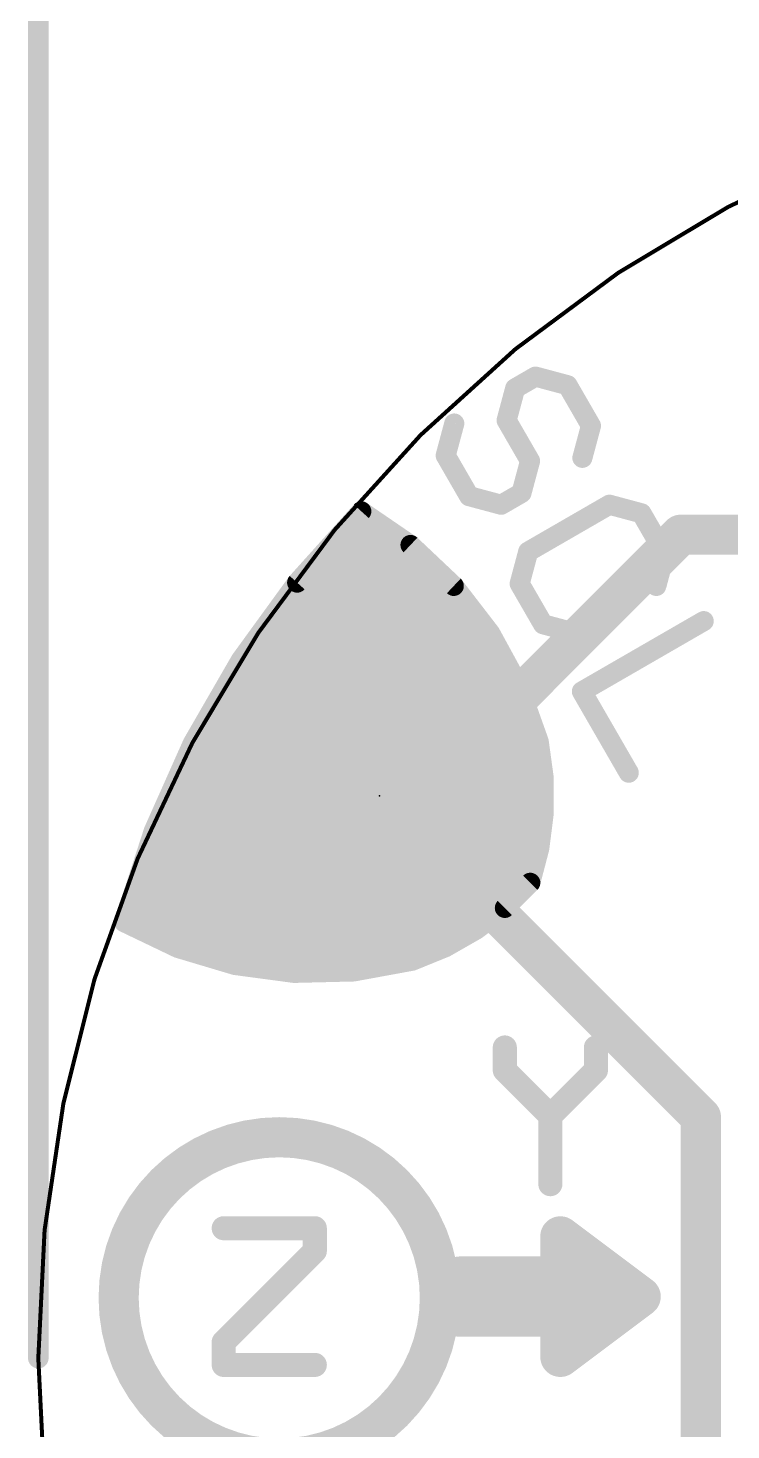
# Model space of a CAD drawing. Extents: x -8.3 to 21.3, y -11.9 to 13.9.
# Drawn here: x -8.32 to -3.87, y -0.45 to 8.41 of the extents above; entities that cross this region are included whole.
import ezdxf

# ---------------------------------------------------------------- set-up
doc = ezdxf.new("R2010")
doc.units = 0
for name, color, linetype in [('1', 12, 'CONTINUOUS'), ('16', 132, 'CONTINUOUS'), ('17', 110, 'CONTINUOUS'), ('20', 53, 'CONTINUOUS'), ('21', 40, 'CONTINUOUS'), ('23', 53, 'CONTINUOUS'), ('47', 253, 'CONTINUOUS')]:
    doc.layers.add(name, color=color, linetype=linetype)

# ---------------------------------------------------------------- blocks, each defined once
blk = doc.blocks.new('ROUNDP')
at = {"const_width": 0.5}
blk.add_lwpolyline([(0, -0.25, 1), (0, 0.25, 1), (0, -0.25)], format="xyb", dxfattribs=at)

msp = doc.modelspace()

# ---------------------------------------------------------------- linework, layer by layer
at = {"layer": '1'}
for points, const_width in [([(-6.212, 5.355), (-6.6179, 4.9042)], 0.127), ([(-5.9009, 5.1422), (-6.212, 5.355)], 0.127), ([(-6.231, 5.334), (-6.1813, 5.334)], 0.127), ([(-6.3453, 5.207), (-5.9957, 5.207)], 0.127), ([(-6.4597, 5.08), (-5.8351, 5.08)], 0.127), ([(-5.627, 4.8833), (-5.9009, 5.1422)], 0.127), ([(-6.6179, 4.9042), (-6.9745, 4.4134)], 0.127), ([(-6.574, 4.953), (-5.7007, 4.953)], 0.127), ([(-6.6748, 4.826), (-5.5828, 4.826)], 0.127), ([(-5.3969, 4.5847), (-5.627, 4.8833)], 0.127), ([(-6.767, 4.699), (-5.485, 4.699)], 0.127), ([(-6.8593, 4.572), (-5.3899, 4.572)], 0.127), ([(-5.2163, 4.2539), (-5.3969, 4.5847)], 0.127), ([(-6.9745, 4.4134), (-7.2778, 3.8881)], 0.127), ([(-6.9516, 4.445), (-5.3206, 4.445)], 0.127), ([(-7.0296, 4.318), (-5.2513, 4.318)], 0.127), ([(-5.0898, 3.8988), (-5.2163, 4.2539)], 0.127), ([(-7.1029, 4.191), (-5.1939, 4.191)], 0.127), ([(-7.1763, 4.064), (-5.1487, 4.064)], 0.127), ([(-7.2496, 3.937), (-5.1034, 3.937)], 0.127), ([(-7.2778, 3.8881), (-7.5246, 3.3339)], 0.127), ([(-5.059, 3.6749), (-5.0898, 3.8988)], 0.127), ([(-7.3126, 3.81), (-5.0776, 3.81)], 0.127), ([(-7.3691, 3.683), (-5.0602, 3.683)], 0.127), ([(-5.0578, 3.4489), (-5.059, 3.6749)], 0.127), ([(-4.064, 1.524), (-6.096, 3.556)], 0.254), ([(-7.4257, 3.556), (-5.0584, 3.556)], 0.127), ([(-7.4822, 3.429), (-5.0603, 3.429)], 0.127), ([(-5.0861, 3.2246), (-5.0578, 3.4489)], 0.127), ([(-7.5246, 3.3339), (-7.712, 2.757)], 0.127), ([(-7.5349, 3.302), (-5.0763, 3.302)], 0.127), ([(-5.1434, 3.006), (-5.0861, 3.2246)], 0.127), ([(-7.5762, 3.175), (-5.0991, 3.175)], 0.127), ([(-7.6175, 3.048), (-5.1324, 3.048)], 0.127), ([(-5.3041, 2.8471), (-5.1434, 3.006)], 0.127), ([(-7.6587, 2.921), (-5.2293, 2.921)], 0.127), ([(-7.7, 2.794), (-5.374, 2.794)], 0.127), ([(-5.4841, 2.7105), (-5.3041, 2.8471)], 0.127), ([(-7.712, 2.757), (-7.3722, 2.594)], 0.127), ([(-5.6805, 2.5985), (-5.4841, 2.7105)], 0.127), ([(-7.5244, 2.667), (-5.5604, 2.667)], 0.127), ([(-5.8898, 2.5132), (-5.6805, 2.5985)], 0.127), ([(-7.3722, 2.594), (-7.011, 2.4862)], 0.127), ([(-7.1913, 2.54), (-5.824, 2.54)], 0.127), ([(-6.2605, 2.4453), (-5.8898, 2.5132)], 0.127), ([(-7.011, 2.4862), (-6.6374, 2.4362)], 0.127), ([(-6.6374, 2.4362), (-6.2605, 2.4453)], 0.127), ([(-4.064, 1.524), (-4.064, -1.016)], 0.254)]:
    msp.add_lwpolyline(points, dxfattribs=dict(at, const_width=const_width))
for points, const_width in [([(-6.1941, 5.3812, 1), (-6.23, 5.3288)], 0.0635), ([(-6.1884, 5.3338, 1), (-6.2356, 5.3763)], 0.0635), ([(-6.231, 5.3658, 1), (-6.231, 5.3023)], 0.0635), ([(-6.1813, 5.3023, 1), (-6.1813, 5.3658)], 0.0635), ([(-6.3453, 5.2387, 1), (-6.3453, 5.1753)], 0.0635), ([(-5.9957, 5.1753, 1), (-5.9957, 5.2387)], 0.0635), ([(-6.4597, 5.1117, 1), (-6.4597, 5.0483)], 0.0635), ([(-5.8791, 5.1653, 1), (-5.9227, 5.1191)], 0.0635), ([(-5.9189, 5.116, 1), (-5.883, 5.1684)], 0.0635), ([(-5.8351, 5.0483, 1), (-5.8351, 5.1117)], 0.0635), ([(-6.5923, 4.8856, 1), (-6.6436, 4.9229)], 0.0635), ([(-6.574, 4.9848, 1), (-6.574, 4.9213)], 0.0635), ([(-5.7007, 4.9213, 1), (-5.7007, 4.9848)], 0.0635), ([(-6.6748, 4.8578, 1), (-6.6748, 4.7943)], 0.0635), ([(-6.6415, 4.9255, 1), (-6.5943, 4.883)], 0.0635), ([(-5.6018, 4.9027, 1), (-5.6521, 4.8639)], 0.0635), ([(-5.6488, 4.8602, 1), (-5.6052, 4.9064)], 0.0635), ([(-5.5828, 4.7943, 1), (-5.5828, 4.8578)], 0.0635), ([(-6.767, 4.7307, 1), (-6.767, 4.6673)], 0.0635), ([(-5.485, 4.6673, 1), (-5.485, 4.7307)], 0.0635), ([(-6.8593, 4.6037, 1), (-6.8593, 4.5403)], 0.0635), ([(-5.369, 4.5999, 1), (-5.4248, 4.5695)], 0.0635), ([(-5.422, 4.5654, 1), (-5.3717, 4.6041)], 0.0635), ([(-5.3899, 4.5403, 1), (-5.3899, 4.6037)], 0.0635), ([(-7.0002, 4.4321, 1), (-6.9488, 4.3948)], 0.0635), ([(-6.947, 4.3976, 1), (-7.002, 4.4293)], 0.0635), ([(-6.9516, 4.4768, 1), (-6.9516, 4.4133)], 0.0635), ([(-5.3206, 4.4133, 1), (-5.3206, 4.4768)], 0.0635), ([(-7.0296, 4.3498, 1), (-7.0296, 4.2863)], 0.0635), ([(-5.2513, 4.2863, 1), (-5.2513, 4.3498)], 0.0635), ([(-5.1864, 4.2645, 1), (-5.2463, 4.2432)], 0.0635), ([(-5.2442, 4.2387, 1), (-5.1885, 4.2691)], 0.0635), ([(-7.1029, 4.2227, 1), (-7.1029, 4.1593)], 0.0635), ([(-5.1939, 4.1593, 1), (-5.1939, 4.2227)], 0.0635), ([(-7.1763, 4.0957, 1), (-7.1763, 4.0323)], 0.0635), ([(-5.1487, 4.0323, 1), (-5.1487, 4.0957)], 0.0635), ([(-7.2496, 3.9688, 1), (-7.2496, 3.9053)], 0.0635), ([(-5.1034, 3.9053, 1), (-5.1034, 3.9688)], 0.0635), ([(-7.3053, 3.904, 1), (-7.2503, 3.8722)], 0.0635), ([(-7.2488, 3.8752, 1), (-7.3068, 3.901)], 0.0635), ([(-5.0583, 3.9031, 1), (-5.1212, 3.8945)], 0.0635), ([(-5.1197, 3.8882, 1), (-5.0599, 3.9095)], 0.0635), ([(-7.3126, 3.8418, 1), (-7.3126, 3.7782)], 0.0635), ([(-5.0776, 3.7782, 1), (-5.0776, 3.8418)], 0.0635), ([(-7.3691, 3.7148, 1), (-7.3691, 3.6513)], 0.0635), ([(-5.0273, 3.6751, 1), (-5.0908, 3.6747)], 0.0635), ([(-5.0602, 3.6513, 1), (-5.0602, 3.7148)], 0.0635), ([(-6.0511, 3.6009, 1), (-6.1409, 3.5111)], 0.127), ([(-5.0905, 3.6706, 1), (-5.0276, 3.6792)], 0.0635), ([(-7.4257, 3.5878, 1), (-7.4257, 3.5242)], 0.0635), ([(-5.0584, 3.5242, 1), (-5.0584, 3.5878)], 0.0635), ([(-7.4822, 3.4608, 1), (-7.4822, 3.3973)], 0.0635), ([(-5.0896, 3.4487, 1), (-5.0261, 3.4491)], 0.0635), ([(-5.0263, 3.4449, 1), (-5.0893, 3.4529)], 0.0635), ([(-5.0603, 3.3973, 1), (-5.0603, 3.4608)], 0.0635), ([(-7.5536, 3.3468, 1), (-7.4956, 3.321)], 0.0635), ([(-7.4944, 3.3241, 1), (-7.5548, 3.3437)], 0.0635), ([(-7.5349, 3.3338, 1), (-7.5349, 3.2702)], 0.0635), ([(-5.0554, 3.2166, 1), (-5.1168, 3.2327)], 0.0635), ([(-5.0763, 3.2702, 1), (-5.0763, 3.3338)], 0.0635), ([(-7.5762, 3.2068, 1), (-7.5762, 3.1433)], 0.0635), ([(-5.1176, 3.2286, 1), (-5.0546, 3.2207)], 0.0635), ([(-5.0991, 3.1433, 1), (-5.0991, 3.2068)], 0.0635), ([(-7.6175, 3.0798, 1), (-7.6175, 3.0162)], 0.0635), ([(-5.1324, 3.0162, 1), (-5.1324, 3.0798)], 0.0635), ([(-5.1741, 3.014, 1), (-5.1127, 2.998)], 0.0635), ([(-5.121, 2.9834, 1), (-5.1657, 3.0286)], 0.0635), ([(-7.6587, 2.9528, 1), (-7.6587, 2.8893)], 0.0635), ([(-5.2293, 2.8893, 1), (-5.2293, 2.9528)], 0.0635), ([(-7.7, 2.8258, 1), (-7.7, 2.7622)], 0.0635), ([(-5.374, 2.7622, 1), (-5.374, 2.8258)], 0.0635), ([(-5.3264, 2.8696, 1), (-5.2817, 2.8245)], 0.0635), ([(-5.2849, 2.8218, 1), (-5.3233, 2.8724)], 0.0635), ([(-7.6983, 2.7856, 1), (-7.7258, 2.7283)], 0.0635), ([(-7.7422, 2.7668, 1), (-7.6818, 2.7471)], 0.0635), ([(-5.5033, 2.7358, 1), (-5.4649, 2.6852)], 0.0635), ([(-5.4684, 2.6829, 1), (-5.4999, 2.738)], 0.0635), ([(-7.5244, 2.6988, 1), (-7.5244, 2.6353)], 0.0635), ([(-5.6685, 2.5691, 1), (-5.6925, 2.6279)], 0.0635), ([(-5.5604, 2.6353, 1), (-5.5604, 2.6988)], 0.0635), ([(-7.3631, 2.6244, 1), (-7.3812, 2.5636)], 0.0635), ([(-7.3859, 2.5653, 1), (-7.3584, 2.6226)], 0.0635), ([(-7.1913, 2.5718, 1), (-7.1913, 2.5082)], 0.0635), ([(-5.9018, 2.5426, 1), (-5.8778, 2.4838)], 0.0635), ([(-5.8841, 2.4819, 1), (-5.8955, 2.5444)], 0.0635), ([(-5.824, 2.5082, 1), (-5.824, 2.5718)], 0.0635), ([(-5.6962, 2.6261, 1), (-5.6648, 2.5709)], 0.0635), ([(-7.0068, 2.5176, 1), (-7.0152, 2.4547)], 0.0635), ([(-7.02, 2.4557, 1), (-7.0019, 2.5166)], 0.0635), ([(-6.6381, 2.4679, 1), (-6.6366, 2.4044)], 0.0635), ([(-6.6416, 2.4047, 1), (-6.6332, 2.4677)], 0.0635), ([(-6.2663, 2.4765, 1), (-6.2548, 2.414)], 0.0635), ([(-6.2598, 2.4135, 1), (-6.2613, 2.477)], 0.0635), ([(-4.0005, 1.524, 1), (-4.1275, 1.524)], 0.127), ([(-4.1089, 1.4791, 1), (-4.0191, 1.5689)], 0.127)]:
    msp.add_lwpolyline(points, format="xyb", dxfattribs=dict(at, const_width=const_width))
at = {"layer": '16'}
for points, const_width in [([(-6.212, 5.355), (-6.6179, 4.9042)], 0.127), ([(-5.9009, 5.1422), (-6.212, 5.355)], 0.127), ([(-6.231, 5.334), (-6.1813, 5.334)], 0.127), ([(-4.191, 5.207), (-5.842, 3.556)], 0.254), ([(4.445, 5.207), (-4.191, 5.207)], 0.254), ([(-6.3453, 5.207), (-5.9957, 5.207)], 0.127), ([(-6.4597, 5.08), (-5.8351, 5.08)], 0.127), ([(-5.627, 4.8833), (-5.9009, 5.1422)], 0.127), ([(-6.6179, 4.9042), (-6.9745, 4.4134)], 0.127), ([(-6.574, 4.953), (-5.7007, 4.953)], 0.127), ([(-6.6748, 4.826), (-5.5828, 4.826)], 0.127), ([(-5.3969, 4.5847), (-5.627, 4.8833)], 0.127), ([(-6.767, 4.699), (-5.485, 4.699)], 0.127), ([(-6.8593, 4.572), (-5.3899, 4.572)], 0.127), ([(-5.2163, 4.2539), (-5.3969, 4.5847)], 0.127), ([(-6.9745, 4.4134), (-7.2778, 3.8881)], 0.127), ([(-6.9516, 4.445), (-5.3206, 4.445)], 0.127), ([(-7.0296, 4.318), (-5.2513, 4.318)], 0.127), ([(-5.0898, 3.8988), (-5.2163, 4.2539)], 0.127), ([(-7.1029, 4.191), (-5.1939, 4.191)], 0.127), ([(-7.1763, 4.064), (-5.1487, 4.064)], 0.127), ([(-7.2496, 3.937), (-5.1034, 3.937)], 0.127), ([(-7.2778, 3.8881), (-7.5246, 3.3339)], 0.127), ([(-5.059, 3.6749), (-5.0898, 3.8988)], 0.127), ([(-7.3126, 3.81), (-5.0776, 3.81)], 0.127), ([(-7.3691, 3.683), (-5.0602, 3.683)], 0.127), ([(-5.0578, 3.4489), (-5.059, 3.6749)], 0.127), ([(-5.842, 3.556), (-6.096, 3.556)], 0.254), ([(-7.4257, 3.556), (-5.0584, 3.556)], 0.127), ([(-7.4822, 3.429), (-5.0603, 3.429)], 0.127), ([(-5.0861, 3.2246), (-5.0578, 3.4489)], 0.127), ([(-7.5246, 3.3339), (-7.712, 2.757)], 0.127), ([(-7.5349, 3.302), (-5.0763, 3.302)], 0.127), ([(-5.1434, 3.006), (-5.0861, 3.2246)], 0.127), ([(-7.5762, 3.175), (-5.0991, 3.175)], 0.127), ([(-7.6175, 3.048), (-5.1324, 3.048)], 0.127), ([(-5.3041, 2.8471), (-5.1434, 3.006)], 0.127), ([(-7.6587, 2.921), (-5.2293, 2.921)], 0.127), ([(-7.7, 2.794), (-5.374, 2.794)], 0.127), ([(-5.4841, 2.7105), (-5.3041, 2.8471)], 0.127), ([(-7.712, 2.757), (-7.3722, 2.594)], 0.127), ([(-5.6805, 2.5985), (-5.4841, 2.7105)], 0.127), ([(-7.5244, 2.667), (-5.5604, 2.667)], 0.127), ([(-5.8898, 2.5132), (-5.6805, 2.5985)], 0.127), ([(-7.3722, 2.594), (-7.011, 2.4862)], 0.127), ([(-7.1913, 2.54), (-5.824, 2.54)], 0.127), ([(-6.2605, 2.4453), (-5.8898, 2.5132)], 0.127), ([(-7.011, 2.4862), (-6.6374, 2.4362)], 0.127), ([(-6.6374, 2.4362), (-6.2605, 2.4453)], 0.127)]:
    msp.add_lwpolyline(points, dxfattribs=dict(at, const_width=const_width))
for points, const_width in [([(-6.1941, 5.3812, 1), (-6.23, 5.3288)], 0.0635), ([(-6.1884, 5.3338, 1), (-6.2356, 5.3763)], 0.0635), ([(-6.231, 5.3658, 1), (-6.231, 5.3023)], 0.0635), ([(-6.1813, 5.3023, 1), (-6.1813, 5.3658)], 0.0635), ([(-4.191, 5.2705, 1), (-4.191, 5.1435)], 0.127), ([(-4.1461, 5.1621, 1), (-4.2359, 5.2519)], 0.127), ([(-6.3453, 5.2387, 1), (-6.3453, 5.1753)], 0.0635), ([(-5.9957, 5.1753, 1), (-5.9957, 5.2387)], 0.0635), ([(-6.4597, 5.1117, 1), (-6.4597, 5.0483)], 0.0635), ([(-5.8791, 5.1653, 1), (-5.9227, 5.1191)], 0.0635), ([(-5.9189, 5.116, 1), (-5.883, 5.1684)], 0.0635), ([(-5.8351, 5.0483, 1), (-5.8351, 5.1117)], 0.0635), ([(-6.5923, 4.8856, 1), (-6.6436, 4.9229)], 0.0635), ([(-6.574, 4.9848, 1), (-6.574, 4.9213)], 0.0635), ([(-5.7007, 4.9213, 1), (-5.7007, 4.9848)], 0.0635), ([(-6.6748, 4.8578, 1), (-6.6748, 4.7943)], 0.0635), ([(-6.6415, 4.9255, 1), (-6.5943, 4.883)], 0.0635), ([(-5.6018, 4.9027, 1), (-5.6521, 4.8639)], 0.0635), ([(-5.6488, 4.8602, 1), (-5.6052, 4.9064)], 0.0635), ([(-5.5828, 4.7943, 1), (-5.5828, 4.8578)], 0.0635), ([(-6.767, 4.7307, 1), (-6.767, 4.6673)], 0.0635), ([(-5.485, 4.6673, 1), (-5.485, 4.7307)], 0.0635), ([(-6.8593, 4.6037, 1), (-6.8593, 4.5403)], 0.0635), ([(-5.369, 4.5999, 1), (-5.4248, 4.5695)], 0.0635), ([(-5.422, 4.5654, 1), (-5.3717, 4.6041)], 0.0635), ([(-5.3899, 4.5403, 1), (-5.3899, 4.6037)], 0.0635), ([(-7.0002, 4.4321, 1), (-6.9488, 4.3948)], 0.0635), ([(-6.947, 4.3976, 1), (-7.002, 4.4293)], 0.0635), ([(-6.9516, 4.4768, 1), (-6.9516, 4.4133)], 0.0635), ([(-5.3206, 4.4133, 1), (-5.3206, 4.4768)], 0.0635), ([(-7.0296, 4.3498, 1), (-7.0296, 4.2863)], 0.0635), ([(-5.2513, 4.2863, 1), (-5.2513, 4.3498)], 0.0635), ([(-5.1864, 4.2645, 1), (-5.2463, 4.2432)], 0.0635), ([(-5.2442, 4.2387, 1), (-5.1885, 4.2691)], 0.0635), ([(-7.1029, 4.2227, 1), (-7.1029, 4.1593)], 0.0635), ([(-5.1939, 4.1593, 1), (-5.1939, 4.2227)], 0.0635), ([(-7.1763, 4.0957, 1), (-7.1763, 4.0323)], 0.0635), ([(-5.1487, 4.0323, 1), (-5.1487, 4.0957)], 0.0635), ([(-7.2496, 3.9688, 1), (-7.2496, 3.9053)], 0.0635), ([(-5.1034, 3.9053, 1), (-5.1034, 3.9688)], 0.0635), ([(-7.3053, 3.904, 1), (-7.2503, 3.8722)], 0.0635), ([(-7.2488, 3.8752, 1), (-7.3068, 3.901)], 0.0635), ([(-5.0583, 3.9031, 1), (-5.1212, 3.8945)], 0.0635), ([(-5.1197, 3.8882, 1), (-5.0599, 3.9095)], 0.0635), ([(-7.3126, 3.8418, 1), (-7.3126, 3.7782)], 0.0635), ([(-5.0776, 3.7782, 1), (-5.0776, 3.8418)], 0.0635), ([(-7.3691, 3.7148, 1), (-7.3691, 3.6513)], 0.0635), ([(-5.0273, 3.6751, 1), (-5.0908, 3.6747)], 0.0635), ([(-5.0602, 3.6513, 1), (-5.0602, 3.7148)], 0.0635), ([(-6.096, 3.6195, 1), (-6.096, 3.4925)], 0.127), ([(-5.8869, 3.6009, 1), (-5.7971, 3.5111)], 0.127), ([(-5.842, 3.4925, 1), (-5.842, 3.6195)], 0.127), ([(-5.0905, 3.6706, 1), (-5.0276, 3.6792)], 0.0635), ([(-7.4257, 3.5878, 1), (-7.4257, 3.5242)], 0.0635), ([(-5.0584, 3.5242, 1), (-5.0584, 3.5878)], 0.0635), ([(-7.4822, 3.4608, 1), (-7.4822, 3.3973)], 0.0635), ([(-5.0896, 3.4487, 1), (-5.0261, 3.4491)], 0.0635), ([(-5.0263, 3.4449, 1), (-5.0893, 3.4529)], 0.0635), ([(-5.0603, 3.3973, 1), (-5.0603, 3.4608)], 0.0635), ([(-7.5536, 3.3468, 1), (-7.4956, 3.321)], 0.0635), ([(-7.4944, 3.3241, 1), (-7.5548, 3.3437)], 0.0635), ([(-7.5349, 3.3338, 1), (-7.5349, 3.2702)], 0.0635), ([(-5.0554, 3.2166, 1), (-5.1168, 3.2327)], 0.0635), ([(-5.0763, 3.2702, 1), (-5.0763, 3.3338)], 0.0635), ([(-7.5762, 3.2068, 1), (-7.5762, 3.1433)], 0.0635), ([(-5.1176, 3.2286, 1), (-5.0546, 3.2207)], 0.0635), ([(-5.0991, 3.1433, 1), (-5.0991, 3.2068)], 0.0635), ([(-7.6175, 3.0798, 1), (-7.6175, 3.0162)], 0.0635), ([(-5.1324, 3.0162, 1), (-5.1324, 3.0798)], 0.0635), ([(-5.1741, 3.014, 1), (-5.1127, 2.998)], 0.0635), ([(-5.121, 2.9834, 1), (-5.1657, 3.0286)], 0.0635), ([(-7.6587, 2.9528, 1), (-7.6587, 2.8893)], 0.0635), ([(-5.2293, 2.8893, 1), (-5.2293, 2.9528)], 0.0635), ([(-7.7, 2.8258, 1), (-7.7, 2.7622)], 0.0635), ([(-5.374, 2.7622, 1), (-5.374, 2.8258)], 0.0635), ([(-5.3264, 2.8696, 1), (-5.2817, 2.8245)], 0.0635), ([(-5.2849, 2.8218, 1), (-5.3233, 2.8724)], 0.0635), ([(-7.6983, 2.7856, 1), (-7.7258, 2.7283)], 0.0635), ([(-7.7422, 2.7668, 1), (-7.6818, 2.7471)], 0.0635), ([(-5.5033, 2.7358, 1), (-5.4649, 2.6852)], 0.0635), ([(-5.4684, 2.6829, 1), (-5.4999, 2.738)], 0.0635), ([(-7.5244, 2.6988, 1), (-7.5244, 2.6353)], 0.0635), ([(-5.6685, 2.5691, 1), (-5.6925, 2.6279)], 0.0635), ([(-5.5604, 2.6353, 1), (-5.5604, 2.6988)], 0.0635), ([(-7.3631, 2.6244, 1), (-7.3812, 2.5636)], 0.0635), ([(-7.3859, 2.5653, 1), (-7.3584, 2.6226)], 0.0635), ([(-7.1913, 2.5718, 1), (-7.1913, 2.5082)], 0.0635), ([(-5.9018, 2.5426, 1), (-5.8778, 2.4838)], 0.0635), ([(-5.8841, 2.4819, 1), (-5.8955, 2.5444)], 0.0635), ([(-5.824, 2.5082, 1), (-5.824, 2.5718)], 0.0635), ([(-5.6962, 2.6261, 1), (-5.6648, 2.5709)], 0.0635), ([(-7.0068, 2.5176, 1), (-7.0152, 2.4547)], 0.0635), ([(-7.02, 2.4557, 1), (-7.0019, 2.5166)], 0.0635), ([(-6.6381, 2.4679, 1), (-6.6366, 2.4044)], 0.0635), ([(-6.6416, 2.4047, 1), (-6.6332, 2.4677)], 0.0635), ([(-6.2663, 2.4765, 1), (-6.2548, 2.414)], 0.0635), ([(-6.2598, 2.4135, 1), (-6.2613, 2.477)], 0.0635)]:
    msp.add_lwpolyline(points, format="xyb", dxfattribs=dict(at, const_width=const_width))
at = {"layer": '20', "const_width": 0.0254}
msp.add_lwpolyline([(0, -8.255, 1), (0, 8.255, 1), (0, -8.255)], format="xyb", dxfattribs=at)
at = {"layer": '21'}
for points, const_width in [([(-5.1103, 6.207), (-5.2387, 6.1329)], 0.127), ([(-4.9077, 6.1528), (-5.1103, 6.207)], 0.127), ([(-4.7594, 5.8959), (-4.9077, 6.1528)], 0.127), ([(-5.2387, 6.1329), (-5.293, 5.9303)], 0.127), ([(-5.6783, 5.7079), (-5.624, 5.9104)], 0.127), ([(-5.293, 5.9303), (-5.1447, 5.6735)], 0.127), ([(-4.8137, 5.6933), (-4.7594, 5.8959)], 0.127), ([(-5.53, 5.451), (-5.6783, 5.7079)], 0.127), ([(-5.1447, 5.6735), (-5.199, 5.4709)], 0.127), ([(-5.3274, 5.3967), (-5.53, 5.451)], 0.127), ([(-5.199, 5.4709), (-5.3274, 5.3967)], 0.127), ([(-4.6425, 5.3969), (-5.1562, 5.1003)], 0.127), ([(-4.44, 5.3426), (-4.6425, 5.3969)], 0.127), ([(-4.2917, 5.0857), (-4.44, 5.3426)], 0.127), ([(-5.1562, 5.1003), (-5.2105, 4.8977)], 0.127), ([(-4.3459, 4.8831), (-4.2917, 5.0857)], 0.127), ([(-5.2105, 4.8977), (-5.0622, 4.6408)], 0.127), ([(-5.0622, 4.6408), (-4.8596, 4.5866)], 0.127), ([(-4.0463, 4.6608), (-4.8169, 4.2159)], 0.127), ([(-4.8169, 4.2159), (-4.5203, 3.7022)], 0.127), ([(-5.3043, 1.9645), (-5.3043, 1.8205)], 0.1524), ([(-4.7281, 1.8205), (-4.7281, 1.9645)], 0.1524), ([(-5.3043, 1.8205), (-5.0162, 1.5324)], 0.1524), ([(-5.0162, 1.5324), (-4.7281, 1.8205)], 0.1524), ([(-5.0162, 1.5324), (-5.0162, 1.1002)], 0.1524), ([(-7.0823, 0.8215), (-6.5061, 0.8215)], 0.1524), ([(-6.5061, 0.8215), (-6.5061, 0.6775)], 0.1524), ([(-4.953, 0.516), (-4.953, 0.77)], 0.254), ([(-4.953, 0.77), (-4.445, 0.389)], 0.254), ([(-4.953, 0.762), (-4.9423, 0.762)], 0.254), ([(-6.5061, 0.6775), (-7.0823, 0.1013)], 0.1524), ([(-5.588, 0.262), (-5.588, 0.516)], 0.254), ([(-5.588, 0.516), (-4.953, 0.516)], 0.254), ([(-5.588, 0.508), (-4.6037, 0.508)], 0.254), ([(-4.445, 0.389), (-4.953, 0.008)], 0.254), ([(-4.953, 0.262), (-5.588, 0.262)], 0.254), ([(-4.953, 0.008), (-4.953, 0.262)], 0.254), ([(-4.953, 0.254), (-4.625, 0.254)], 0.254), ([(-7.0823, 0.1013), (-7.0823, -0.0428)], 0.1524), ([(-7.0823, -0.0428), (-6.5061, -0.0428)], 0.1524)]:
    msp.add_lwpolyline(points, dxfattribs=dict(at, const_width=const_width))
for points, const_width in [([(-5.1021, 6.2377, 1), (-5.1185, 6.1764)], 0.0635), ([(-5.0944, 6.1795, 1), (-5.1262, 6.2345)], 0.0635), ([(-4.8802, 6.1686, 1), (-4.9352, 6.1369)], 0.0635), ([(-4.9159, 6.1221, 1), (-4.8995, 6.1834)], 0.0635), ([(-5.2546, 6.1604, 1), (-5.2228, 6.1054)], 0.0635), ([(-5.208, 6.1247, 1), (-5.2694, 6.1411)], 0.0635), ([(-5.5933, 5.9022, 1), (-5.6547, 5.9187)], 0.0635), ([(-5.2655, 5.9462, 1), (-5.3205, 5.9144)], 0.0635), ([(-5.3237, 5.9385, 1), (-5.2623, 5.9221)], 0.0635), ([(-4.7288, 5.8877, 1), (-4.7901, 5.9041)], 0.0635), ([(-4.7869, 5.88, 1), (-4.7319, 5.9118)], 0.0635), ([(-5.6508, 5.7238, 1), (-5.7058, 5.692)], 0.0635), ([(-5.7089, 5.7161, 1), (-5.6476, 5.6997)], 0.0635), ([(-5.114, 5.6652, 1), (-5.1754, 5.6817)], 0.0635), ([(-5.1722, 5.6576, 1), (-5.1172, 5.6893)], 0.0635), ([(-4.8444, 5.7015, 1), (-4.783, 5.6851)], 0.0635), ([(-5.5218, 5.4817, 1), (-5.5382, 5.4204)], 0.0635), ([(-5.5575, 5.4352, 1), (-5.5025, 5.4669)], 0.0635), ([(-5.2296, 5.4791, 1), (-5.1683, 5.4627)], 0.0635), ([(-5.1831, 5.4434, 1), (-5.2149, 5.4984)], 0.0635), ([(-5.3433, 5.4242, 1), (-5.3115, 5.3692)], 0.0635), ([(-5.3356, 5.3661, 1), (-5.3192, 5.4274)], 0.0635), ([(-4.6343, 5.4275, 1), (-4.6507, 5.3662)], 0.0635), ([(-4.6267, 5.3694, 1), (-4.6584, 5.4243)], 0.0635), ([(-4.4125, 5.3584, 1), (-4.4675, 5.3267)], 0.0635), ([(-4.4482, 5.3119, 1), (-4.4317, 5.3732)], 0.0635), ([(-5.1721, 5.1278, 1), (-5.1404, 5.0728)], 0.0635), ([(-5.1256, 5.092, 1), (-5.1869, 5.1085)], 0.0635), ([(-4.261, 5.0775, 1), (-4.3223, 5.0939)], 0.0635), ([(-4.3192, 5.0698, 1), (-4.2642, 5.1016)], 0.0635), ([(-5.183, 4.9136, 1), (-5.238, 4.8818)], 0.0635), ([(-5.2412, 4.9059, 1), (-5.1798, 4.8895)], 0.0635), ([(-4.3766, 4.8914, 1), (-4.3153, 4.8749)], 0.0635), ([(-5.054, 4.6715, 1), (-5.0704, 4.6102)], 0.0635), ([(-4.0305, 4.6333, 1), (-4.0622, 4.6883)], 0.0635), ([(-5.0897, 4.625, 1), (-5.0347, 4.6567)], 0.0635), ([(-4.8679, 4.5559, 1), (-4.8514, 4.6172)], 0.0635), ([(-4.7894, 4.2318, 1), (-4.8444, 4.2001)], 0.0635), ([(-4.8328, 4.2434, 1), (-4.801, 4.1884)], 0.0635), ([(-4.5478, 3.6864, 1), (-4.4928, 3.7181)], 0.0635), ([(-5.2662, 1.9645, 1), (-5.3424, 1.9645)], 0.0762), ([(-4.69, 1.9645, 1), (-4.7662, 1.9645)], 0.0762), ([(-5.2774, 1.8474, 1), (-5.3313, 1.7935)], 0.0762), ([(-4.7012, 1.7935, 1), (-4.755, 1.8474)], 0.0762), ([(-5.3424, 1.8205, 1), (-5.2662, 1.8205)], 0.0762), ([(-4.7662, 1.8205, 1), (-4.69, 1.8205)], 0.0762), ([(-4.9781, 1.5324, 1), (-5.0543, 1.5324)], 0.0762), ([(-5.0431, 1.5593, 1), (-4.9893, 1.5054)], 0.0762), ([(-5.0431, 1.5054, 1), (-4.9893, 1.5593)], 0.0762), ([(-6.731, -0.635, 1), (-6.731, 1.397, 1), (-6.731, -0.635)], 0.254), ([(-5.0543, 1.1002, 1), (-4.9781, 1.1002)], 0.0762), ([(-7.0823, 0.8596, 1), (-7.0823, 0.7834)], 0.0762), ([(-6.468, 0.8215, 1), (-6.5442, 0.8215)], 0.0762), ([(-6.5061, 0.7834, 1), (-6.5061, 0.8596)], 0.0762), ([(-4.8895, 0.77, 1), (-5.0165, 0.77)], 0.127), ([(-4.9149, 0.8208, 1), (-4.9911, 0.7192)], 0.127), ([(-4.953, 0.8255, 1), (-4.953, 0.6985)], 0.127), ([(-4.9423, 0.6985, 1), (-4.9423, 0.8255)], 0.127), ([(-6.5442, 0.6775, 1), (-6.468, 0.6775)], 0.0762), ([(-6.4792, 0.6505, 1), (-6.533, 0.7044)], 0.0762), ([(-5.5245, 0.516, 1), (-5.6515, 0.516)], 0.127), ([(-5.588, 0.5795, 1), (-5.588, 0.4525)], 0.127), ([(-5.588, 0.5715, 1), (-5.588, 0.4445)], 0.127), ([(-4.953, 0.4525, 1), (-4.953, 0.5795)], 0.127), ([(-4.6037, 0.4445, 1), (-4.6037, 0.5715)], 0.127), ([(-5.0165, 0.516, 1), (-4.8895, 0.516)], 0.127), ([(-4.4069, 0.3382, 1), (-4.4831, 0.4398)], 0.127), ([(-4.4831, 0.3382, 1), (-4.4069, 0.4398)], 0.127), ([(-5.588, 0.3255, 1), (-5.588, 0.1985)], 0.127), ([(-4.8895, 0.262, 1), (-5.0165, 0.262)], 0.127), ([(-4.953, 0.3175, 1), (-4.953, 0.1905)], 0.127), ([(-4.953, 0.1985, 1), (-4.953, 0.3255)], 0.127), ([(-4.625, 0.1905, 1), (-4.625, 0.3175)], 0.127), ([(-5.6515, 0.262, 1), (-5.5245, 0.262)], 0.127), ([(-7.0442, 0.1013, 1), (-7.1204, 0.1013)], 0.0762), ([(-7.1093, 0.1282, 1), (-7.0554, 0.0743)], 0.0762), ([(-4.9911, 0.0588, 1), (-4.9149, -0.0428)], 0.127), ([(-7.0823, -0.0047, 1), (-7.0823, -0.0809)], 0.0762), ([(-6.5061, -0.0809, 1), (-6.5061, -0.0047)], 0.0762), ([(-5.0165, 0.008, 1), (-4.8895, 0.008)], 0.127), ([(-7.1204, -0.0428, 1), (-7.0442, -0.0428)], 0.0762)]:
    msp.add_lwpolyline(points, format="xyb", dxfattribs=dict(at, const_width=const_width))
at = {"layer": '23'}
msp.add_point((-6.096, 3.556), dxfattribs=at)
at = {"layer": '47', "const_width": 0.13}
msp.add_lwpolyline([(-8.255, 0), (-8.255, 11.348)], dxfattribs=at)
at = {"layer": '47', "const_width": 0.065}
msp.add_lwpolyline([(-8.2875, 0, 1), (-8.2225, 0)], format="xyb", dxfattribs=at)

# ---------------------------------------------------------------- block references
at = {"layer": '17', "xscale": 2.1844, "yscale": 2.1844, "rotation": 60}
msp.add_blockref('ROUNDP', (-6.096, 3.556), dxfattribs=at)
msp.add_blockref('ROUNDP', (-6.096, 3.556), dxfattribs=at)

doc.saveas('drawing.dxf')
